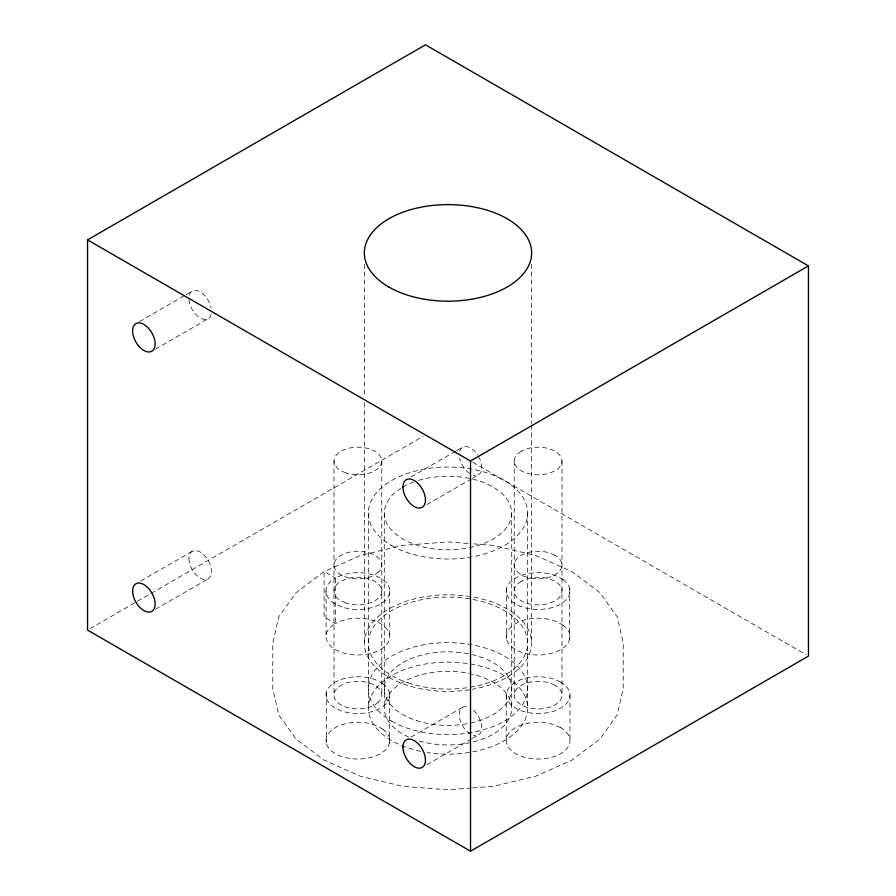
<?xml version="1.0" encoding="UTF-8"?>
<svg xmlns="http://www.w3.org/2000/svg" width="896" height="896" viewBox="0 0 896 896"><rect width="100%" height="100%" fill="white"/><g stroke="black" fill="none" stroke-linecap="round" stroke-linejoin="round"><path stroke-width="0.67" stroke-dasharray="4.48 3.36" d="M139.507 321.574L185.035 295.288M186.234 294.594L192.226 291.133M155.434 349.16L208.163 318.718M140.706 581.011L192.226 551.264M89.981 628.69L423.046 436.397M155.434 609.291L208.163 578.85M411.04 476.963L455.37 451.36M456.568 450.666L462.56 447.205M426.966 504.549L471.307 478.946M472.506 478.262L478.498 474.802M411.04 737.083L462.56 707.336M426.966 764.68L471.307 739.077M472.506 738.394L478.498 734.933M471.363 788.01L448 789.79L402.651 786.341L360.382 776.238L324.094 760.155L296.251 739.2L278.746 714.806L272.776 688.621L272.776 643.093L278.746 616.918L296.251 592.514L324.094 571.558L360.382 555.486L402.651 545.384L448 541.934L468.619 543.502M472.741 787.909L493.349 786.341L535.618 776.238L571.906 760.155L599.749 739.2L617.254 714.806L623.224 688.621L623.224 643.093L617.254 616.918L599.749 592.514L571.906 571.558L535.618 555.486L493.349 545.384L469.986 543.603M472.741 462.28L806.019 654.707M569.968 695.128L569.968 740.645M569.699 588.672L569.699 638.994M562.005 461.003L562.005 695.128M531.63 264.085L531.63 423.528M531.63 424.928L531.63 643.093M527.643 513.027L527.643 708.131M514.214 461.003L514.214 695.128M511.717 513.027L511.717 708.131M506.52 588.672L506.52 638.994M506.251 695.128L506.251 740.645M389.749 591.069L389.749 636.597M389.48 692.72L389.48 743.053M384.283 513.027L384.283 708.131M381.786 461.003L381.786 695.128M368.357 513.027L368.357 708.131M364.37 264.085L364.37 396.95M364.37 402.55L364.37 643.093M333.995 461.003L333.995 695.128M326.301 692.72L326.301 743.053M326.032 591.069L326.032 636.597M469.65 689.741A83.63 48.283 0 0 1 366.979 631.142A83.63 48.283 0 0 1 505.758 608.182A83.63 48.283 0 0 1 472.427 689.27M211.075 314.574A15.926 9.195 60 0 1 199.214 317.318A15.926 9.195 60 0 1 188.966 299.578M189.314 295.277A15.926 9.195 60 0 1 200.189 291.917A15.926 9.195 60 0 1 211.075 307.843M478.498 456.411A15.926 9.195 60 0 1 473.446 475.25M469.549 473.402A15.926 9.195 60 0 1 459.648 458.091M459.648 451.36A15.926 9.195 60 0 1 477.77 455.224M473.446 710.259A15.926 9.195 60 0 1 481.79 727.642A15.926 9.195 60 0 1 473.446 735.381M470.523 734.138A15.926 9.195 60 0 1 459.278 715.21A15.926 9.195 60 0 1 469.549 707.616M408.61 737.05A63.717 36.792 0 0 1 421.534 674.666A63.717 36.792 0 0 1 511.65 709.878A63.717 36.792 0 0 1 416.136 739.995M420.773 751.341A79.643 45.987 0 0 1 395.046 673.781A79.643 45.987 0 0 1 525.504 697.525A79.643 45.987 0 0 1 427.381 752.55M418.566 480.402A63.717 36.792 0 0 1 511.538 510.25A63.717 36.792 0 0 1 427.426 547.848A63.717 36.792 0 0 1 400.658 488.41M402.942 487.021A63.717 36.792 0 0 1 413.571 482.082M521.214 451.248L517.418 454.115A23.89 13.798 0 0 0 521.214 470.758A23.89 13.798 0 0 0 550.054 472.954L555.005 470.758A23.89 13.798 0 0 0 555.005 451.248A23.89 13.798 0 0 0 521.214 451.248M378.582 571.95L374.786 574.818A23.89 13.798 0 0 1 340.995 574.818A23.89 13.798 0 0 1 340.995 555.307L345.946 553.112A23.89 13.798 0 0 1 374.786 555.307A23.89 13.798 0 0 1 378.582 571.95M521.214 581.314L517.418 584.17A23.89 13.798 0 0 0 521.214 600.824A23.89 13.798 0 0 0 550.054 603.019L555.005 600.824A23.89 13.798 0 0 0 555.005 581.314A23.89 13.798 0 0 0 521.214 581.314M378.582 702.016L374.786 704.883A23.89 13.798 0 0 1 340.995 704.883A23.89 13.798 0 0 1 340.995 685.373L345.946 683.178A23.89 13.798 0 0 1 374.786 685.373A23.89 13.798 0 0 1 378.582 702.016M555.005 555.307L550.054 553.112A23.89 13.798 0 0 0 521.214 555.307A23.89 13.798 0 0 0 517.418 571.95L521.214 574.818A23.89 13.798 0 0 0 555.005 574.818A23.89 13.798 0 0 0 555.005 555.307M345.946 472.954L340.995 470.758A23.89 13.798 0 0 1 340.995 451.248A23.89 13.798 0 0 1 374.786 451.248L378.582 454.115A23.89 13.798 0 0 1 374.786 470.758A23.89 13.798 0 0 1 345.946 472.954M560.638 682.114L554.042 679.19A31.864 18.39 0 0 0 515.581 682.114A31.864 18.39 0 0 0 510.518 704.323L515.581 708.131A31.864 18.39 0 0 0 560.638 708.131A31.864 18.39 0 0 0 560.638 682.114M555.005 685.373L550.054 683.178A23.89 13.798 0 0 0 521.214 685.373A23.89 13.798 0 0 0 517.418 702.016L521.214 704.883A23.89 13.798 0 0 0 555.005 704.883A23.89 13.798 0 0 0 555.005 685.373M345.946 603.019L340.995 600.824A23.89 13.798 0 0 1 340.995 581.314A23.89 13.798 0 0 1 374.786 581.314L378.582 584.17A23.89 13.798 0 0 1 374.786 600.824A23.89 13.798 0 0 1 345.946 603.019M341.958 607.006L335.362 604.083A31.864 18.39 0 0 1 335.362 578.066L324.094 571.558L324.094 617.086L335.362 623.594A31.864 18.39 0 0 1 380.419 623.594L385.482 627.402A31.864 18.39 0 0 1 380.419 649.6A31.864 18.39 0 0 1 341.958 652.523L335.362 649.6A31.864 18.39 0 0 1 335.362 623.594L335.362 578.066A31.864 18.39 0 0 1 380.419 578.066L385.482 581.874A31.864 18.39 0 0 1 380.419 604.083A31.864 18.39 0 0 1 341.958 607.006M560.638 727.642L554.042 724.718A31.864 18.39 0 0 0 515.581 727.642A31.864 18.39 0 0 0 510.518 749.84L515.581 753.648A31.864 18.39 0 0 0 560.638 753.648A31.864 18.39 0 0 0 560.638 727.642M563.382 579.88L557.502 576.475A31.864 18.39 0 0 0 515.581 578.066A31.864 18.39 0 0 0 512.837 602.269L518.717 605.662A31.864 18.39 0 0 0 560.638 604.083A31.864 18.39 0 0 0 563.382 579.88M563.382 625.397L557.502 622.003A31.864 18.39 0 0 0 515.581 623.594A31.864 18.39 0 0 0 512.837 647.797L518.717 651.19A31.864 18.39 0 0 0 560.638 649.6A31.864 18.39 0 0 0 563.382 625.397M383.163 683.928L377.283 680.534A31.864 18.39 0 0 0 335.362 682.114A31.864 18.39 0 0 0 332.618 706.317L338.498 709.722A31.864 18.39 0 0 0 380.419 708.131A31.864 18.39 0 0 0 383.163 683.928M383.163 729.445L377.283 726.051A31.864 18.39 0 0 0 335.362 727.642A31.864 18.39 0 0 0 332.618 751.845L338.498 755.238A31.864 18.39 0 0 0 380.419 753.648A31.864 18.39 0 0 0 383.163 729.445M188.933 558.555A15.926 9.195 60 0 0 205.822 579.578A15.926 9.195 60 0 0 205.822 557.043A15.926 9.195 60 0 0 188.933 558.555M408.173 682.92A79.643 45.987 0 0 0 527.643 643.093A79.643 45.987 0 0 0 408.173 603.277A79.643 45.987 0 0 0 408.173 682.92M391.675 721.134A79.643 45.987 0 0 0 524.933 700.526A79.643 45.987 0 0 0 427.381 644.202A79.643 45.987 0 0 0 391.675 721.134M416.136 720.485A63.717 36.792 0 0 0 511.717 688.621A63.717 36.792 0 0 0 416.136 656.757A63.717 36.792 0 0 0 416.136 720.485M391.675 545.552A79.643 45.987 0 0 0 524.933 524.933A79.643 45.987 0 0 0 427.381 468.619A79.643 45.987 0 0 0 391.675 545.552"/><path stroke-width="1.34" d="M87.55 239.893L425.477 44.8L808.45 265.91L808.45 656.107L470.523 851.2L87.55 630.09L87.55 239.893L470.523 461.003L808.45 265.91M470.523 461.003L470.523 851.2M132.608 591.069A15.926 9.195 60 0 0 149.509 612.091A15.926 9.195 60 0 0 149.509 589.568A15.926 9.195 60 0 0 132.608 591.069M132.608 330.938A15.926 9.195 60 0 0 149.509 351.96A15.926 9.195 60 0 0 149.509 329.437A15.926 9.195 60 0 0 132.608 330.938M402.942 747.152A15.926 9.195 60 0 0 419.843 768.163A15.926 9.195 60 0 0 419.843 745.64A15.926 9.195 60 0 0 402.942 747.152M402.942 487.021A15.926 9.195 60 0 0 419.843 508.032A15.926 9.195 60 0 0 419.843 485.509A15.926 9.195 60 0 0 402.942 487.021M388.864 287.045A83.63 48.283 0 0 0 528.786 265.395A83.63 48.283 0 0 0 426.35 206.259A83.63 48.283 0 0 0 388.864 287.045"/></g></svg>
